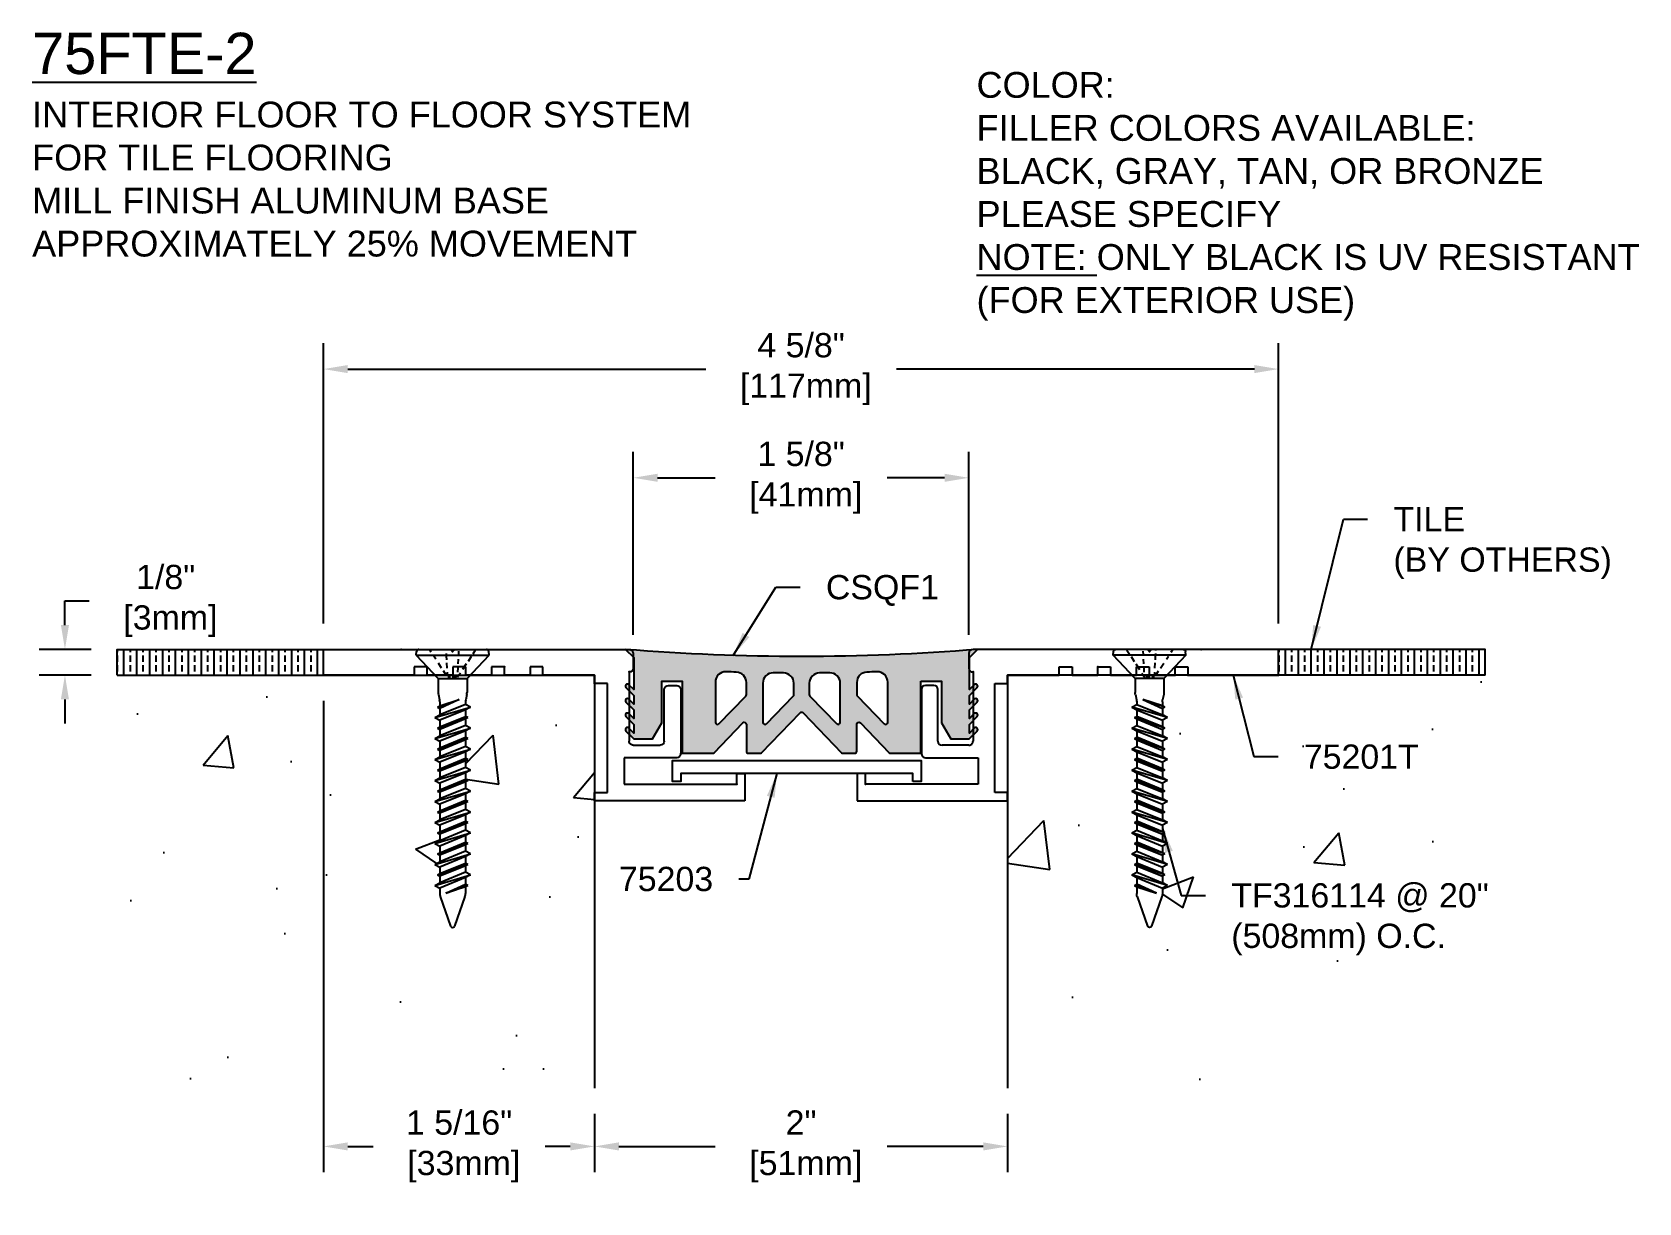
# Model space of a CAD drawing. Header units: inches. Extents: x 5.31 to 13.09, y 2.9 to 8.57.
import ezdxf

# ---------------------------------------------------------------- set-up
doc = ezdxf.new("R2010")
doc.units = ezdxf.units.IN
doc.header["$MEASUREMENT"] = 0
for name, color, linetype in [('Anchors', 4, 'Continuous'), ('Conditions', 1, 'Continuous'), ('Dimensions', 3, 'Continuous'), ('Fillers', 2, 'Continuous'), ('Metals', 7, 'Continuous'), ('Text', 2, 'Continuous')]:
    doc.layers.add(name, color=color, linetype=linetype)
doc.styles.add('ARIAL', font='arial.ttf')
doc.dimstyles.new('ARIAL', dxfattribs={"dimtxt": 0.1175, "dimasz": 0.1175, "dimexe": 0.125, "dimexo": 0.125, "dimgap": 0.125, "dimtad": 0, "dimtih": 1, "dimtoh": 1, "dimdec": 4, "dimzin": 0, "dimdsep": 46, "dimlunit": 4, "dimtxsty": 'ARIAL', "dimcen": 0.09, "dimadec": 0, "dimazin": 0, "dimtfac": 1, "dimtdec": 4, "dimtofl": 0, "dimtmove": 0, "dimatfit": 3, "dimfxl": 0, "dimfrac": 2, "dimtolj": 1, "dimtzin": 0, "dimarcsym": 0})

# ---------------------------------------------------------------- blocks, each defined once
blk = doc.blocks.new('75201T')
for p, q in [((-0.1875, 0.1043), (-0.1875, 0.034)), ((0.6775, 0.1243), (-0.1675, 0.1243)), ((0.6875, 0.1143), (0.6775, 0.1243)), ((0.6975, 0.1243), (0.6875, 0.1143)), ((1.3125, 0.1243), (0.6975, 0.1243)), ((1.3125, 0), (1.3125, 0.1243)), ((-0.1685, 0.015), (-0.1675, 0.015)), ((-0.1675, 0.015), (-0.1675, -0.32)), ((0, -0.04), (0, 0)), ((0, 0), (0.25, 0)), ((0.094, 0), (0.0995, 0)), ((0.25, 0), (0.25, 0.04)), ((0.25, 0.04), (0.312, 0.04)), ((0.312, 0.04), (0.312, 0)), ((0.312, 0), (0.437, 0)), ((0.4055, 0), (0.4026, 0)), ((0.437, 0.04), (0.499, 0.04)), ((0.437, 0), (0.437, 0.04)), ((0.499, 0.04), (0.499, 0)), ((0.499, 0), (0.624, 0)), ((0.624, 0.04), (0.686, 0.04)), ((0.624, 0), (0.624, 0.04)), ((0.686, 0.04), (0.686, 0)), ((0.686, 0), (0.811, 0)), ((0.811, 0.04), (0.873, 0.04)), ((0.811, 0), (0.811, 0.04)), ((0.873, 0.04), (0.873, 0)), ((0.873, 0), (1.3125, 0)), ((-0.4175, -0.07), (-0.4175, -0.38)), ((-0.3575, -0.05), (-0.3975, -0.05)), ((-0.3375, -0.32), (-0.3375, -0.07)), ((-0.0625, -0.04), (0, -0.04)), ((-0.0625, -0.569), (-0.0625, -0.04)), ((-0.1875, -0.34), (-0.3175, -0.34)), ((-0.3975, -0.4), (-0.1425, -0.4)), ((-0.1425, -0.4), (-0.1425, -0.529)), ((-0.6882, -0.476), (-0.7282, -0.476)), ((-0.7282, -0.476), (-0.7282, -0.609)), ((-0.6882, -0.529), (-0.6882, -0.476)), ((-0.1425, -0.529), (-0.6882, -0.529)), ((-0.7282, -0.609), (0, -0.609)), ((0, -0.569), (-0.0625, -0.569)), ((0, -0.609), (0, -0.569))]:
    blk.add_line(p, q)
for centre, radius, start, end in [((-0.1675, 0.1043), 0.02, 90, 180), ((-0.1685, 0.034), 0.019, 180, 270), ((-0.3975, -0.07), 0.02, 90, 180), ((-0.3575, -0.07), 0.02, 0, 90), ((-0.3975, -0.38), 0.02, 180, 270), ((-0.3175, -0.32), 0.02, 180, 270), ((-0.1875, -0.32), 0.02, 270, 0)]:
    blk.add_arc(centre, radius, start, end)
for p in [(0.6875, 0.1143), (0.9375, 0.1243), (-0.1675, 0.015), (0.125, 0), (0.3745, 0), (0.3776, 0), (0.437, 0.04), (0.686, 0), (0.811, 0), (0.811, 0), (0.873, 0), (0.873, 0), (1.3125, 0), (1.3125, 0), (0, -0.04), (-0.4175, -0.38), (-0.6882, -0.529)]:
    blk.add_point(p)
blk = doc.blocks.new('TF316114')
for p, q in [((-0.1634, 0), (0.1634, 0)), ((-0.1042, -0.0127), (-0.1125, 0)), ((-0.1762, -0.0285), (-0.1747, -0.0103)), ((-0.1762, -0.0285), (0.1762, -0.0285)), ((-0.1762, -0.0285), (-0.0698, -0.141)), ((-0.0815, -0.0472), (-0.0915, -0.0321)), ((-0.0533, -0.0902), (-0.0691, -0.0662)), ((-0.0308, -0.0055), (-0.0311, -0.0002)), ((-0.0297, -0.0263), (-0.0301, -0.0195)), ((-0.0284, -0.051), (-0.0294, -0.0323)), ((-0.0263, -0.091), (-0.0277, -0.065)), ((0.0274, -0.0703), (0.0286, -0.0479)), ((0.0297, -0.0255), (0.0306, -0.0085)), ((0.0662, -0.0707), (0.0485, -0.0976)), ((0.0698, -0.141), (0.1762, -0.0285)), ((0.0898, -0.0346), (0.0746, -0.0579)), ((0.1095, -0.0045), (0.0979, -0.0223)), ((0.1762, -0.0285), (0.1747, -0.0103)), ((-0.0698, -0.141), (-0.0698, -0.2081)), ((-0.0698, -0.141), (0.0698, -0.141)), ((-0.0307, -0.1248), (-0.0441, -0.1044)), ((-0.0245, -0.1261), (-0.0253, -0.1097)), ((-0.024, -0.135), (-0.0107, -0.135)), ((-0.0018, -0.135), (0.0183, -0.135)), ((0.0373, -0.1147), (0.024, -0.135)), ((0.024, -0.135), (0.0245, -0.1246)), ((0.0253, -0.1104), (0.0264, -0.0896)), ((0.0698, -0.141), (0.0698, -0.2081)), ((-0.0687, -0.2177), (-0.0633, -0.2437)), ((0.0687, -0.2177), (0.0633, -0.2437)), ((-0.0863, -0.3304), (0.0862, -0.2796)), ((-0.0737, -0.2796), (0.0321, -0.2431)), ((-0.0737, -0.2796), (-0.0623, -0.2734)), ((-0.0737, -0.2796), (-0.0623, -0.2858)), ((0.0321, -0.2431), (-0.0623, -0.2858)), ((-0.0623, -0.2734), (0.0321, -0.2431)), ((-0.0623, -0.2533), (-0.0623, -0.2734)), ((0.0622, -0.2667), (-0.0623, -0.3175)), ((-0.0623, -0.2858), (-0.0623, -0.3175)), ((0.0622, -0.2925), (-0.0623, -0.3433)), ((0.0622, -0.2925), (0.0622, -0.3242)), ((0.0622, -0.2533), (0.0622, -0.2667)), ((0.0862, -0.2796), (0.0622, -0.2667)), ((0.0862, -0.2796), (0.0622, -0.2925)), ((-0.0863, -0.3304), (-0.0623, -0.3175)), ((-0.0863, -0.3304), (-0.0623, -0.3433)), ((-0.0863, -0.4319), (0.0862, -0.3812)), ((-0.0737, -0.3812), (0.0737, -0.3304)), ((-0.0737, -0.3812), (-0.0623, -0.375)), ((-0.0737, -0.3812), (-0.0623, -0.3873)), ((-0.0623, -0.375), (0.0622, -0.3242)), ((0.0622, -0.3365), (-0.0623, -0.3873)), ((-0.0623, -0.3433), (-0.0623, -0.375)), ((0.0622, -0.3682), (-0.0623, -0.419)), ((-0.0623, -0.3873), (-0.0623, -0.419)), ((0.0737, -0.3304), (0.0622, -0.3242)), ((0.0737, -0.3304), (0.0622, -0.3365)), ((0.0622, -0.3365), (0.0622, -0.3682)), ((0.0862, -0.3812), (0.0622, -0.3682)), ((0.0862, -0.3812), (0.0622, -0.3941)), ((-0.0863, -0.4319), (-0.0623, -0.419)), ((-0.0863, -0.4319), (-0.0623, -0.4449)), ((-0.0737, -0.4827), (0.0737, -0.4319)), ((0.0622, -0.3941), (-0.0623, -0.4449)), ((-0.0623, -0.4766), (0.0622, -0.4258)), ((0.0622, -0.4381), (-0.0623, -0.4889)), ((-0.0623, -0.4449), (-0.0623, -0.4766)), ((0.0622, -0.3941), (0.0622, -0.4258)), ((0.0737, -0.4319), (0.0622, -0.4258)), ((0.0737, -0.4319), (0.0622, -0.4381)), ((0.0622, -0.4381), (0.0622, -0.4698)), ((-0.0863, -0.5335), (0.0862, -0.4827)), ((-0.0863, -0.5335), (-0.0623, -0.5206)), ((-0.0863, -0.5335), (-0.0623, -0.5464)), ((-0.0737, -0.4827), (-0.0623, -0.4766)), ((-0.0737, -0.4827), (-0.0623, -0.4889)), ((-0.0737, -0.5843), (0.0737, -0.5335)), ((0.0622, -0.4698), (-0.0623, -0.5206)), ((-0.0623, -0.4889), (-0.0623, -0.5206)), ((0.0622, -0.4956), (-0.0623, -0.5464)), ((-0.0623, -0.5781), (0.0622, -0.5273)), ((0.0622, -0.5397), (-0.0623, -0.5904)), ((0.0862, -0.4827), (0.0622, -0.4698)), ((0.0862, -0.4827), (0.0622, -0.4956)), ((0.0622, -0.4956), (0.0622, -0.5273)), ((0.0737, -0.5335), (0.0622, -0.5273)), ((0.0737, -0.5335), (0.0622, -0.5397)), ((0.0622, -0.5397), (0.0622, -0.5714)), ((-0.0863, -0.6351), (0.0862, -0.5843)), ((-0.0863, -0.6351), (-0.0623, -0.6221)), ((-0.0737, -0.5843), (-0.0623, -0.5781)), ((-0.0737, -0.5843), (-0.0623, -0.5904)), ((-0.0623, -0.5464), (-0.0623, -0.5781)), ((0.0622, -0.5714), (-0.0623, -0.6221)), ((-0.0623, -0.5904), (-0.0623, -0.6221)), ((0.0622, -0.5972), (-0.0623, -0.648)), ((0.0862, -0.5843), (0.0622, -0.5714)), ((0.0862, -0.5843), (0.0622, -0.5972)), ((0.0622, -0.5972), (0.0622, -0.6289)), ((-0.0863, -0.6351), (-0.0623, -0.648)), ((-0.0863, -0.7366), (0.0862, -0.6858)), ((-0.0737, -0.6858), (0.0737, -0.6351)), ((-0.0737, -0.6858), (-0.0623, -0.6797)), ((-0.0737, -0.6858), (-0.0623, -0.692)), ((-0.0623, -0.6797), (0.0622, -0.6289)), ((0.0622, -0.6412), (-0.0623, -0.692)), ((-0.0623, -0.648), (-0.0623, -0.6797)), ((0.0622, -0.6729), (-0.0623, -0.7237)), ((-0.0623, -0.692), (-0.0623, -0.7237)), ((0.0622, -0.6988), (-0.0623, -0.7495)), ((0.0737, -0.6351), (0.0622, -0.6289)), ((0.0737, -0.6351), (0.0622, -0.6412)), ((0.0622, -0.6412), (0.0622, -0.6729)), ((0.0862, -0.6858), (0.0622, -0.6729)), ((0.0862, -0.6858), (0.0622, -0.6988)), ((0.0622, -0.6988), (0.0622, -0.7305)), ((-0.0863, -0.7366), (-0.0623, -0.7237)), ((-0.0863, -0.7366), (-0.0623, -0.7495)), ((-0.0737, -0.7874), (0.0737, -0.7366)), ((-0.0623, -0.7812), (0.0622, -0.7305)), ((0.0622, -0.7428), (-0.0623, -0.7936)), ((-0.0623, -0.7495), (-0.0623, -0.7812)), ((0.0622, -0.7745), (-0.0623, -0.8253)), ((0.0737, -0.7366), (0.0622, -0.7305)), ((0.0737, -0.7366), (0.0622, -0.7428)), ((0.0622, -0.7428), (0.0622, -0.7745)), ((0.0862, -0.7874), (0.0622, -0.7745)), ((-0.0863, -0.8382), (0.0862, -0.7874)), ((-0.0863, -0.8382), (-0.0623, -0.8253)), ((-0.0863, -0.8382), (-0.0623, -0.8511)), ((-0.0737, -0.7874), (-0.0623, -0.7812)), ((-0.0737, -0.7874), (-0.0623, -0.7936)), ((-0.0737, -0.889), (0.0737, -0.8382)), ((-0.0623, -0.7936), (-0.0623, -0.8253)), ((0.0622, -0.8003), (-0.0623, -0.8511)), ((-0.0623, -0.8828), (0.0622, -0.832)), ((0.0622, -0.8444), (-0.0623, -0.8951)), ((-0.0623, -0.8511), (-0.0623, -0.8828)), ((0.0862, -0.7874), (0.0622, -0.8003)), ((0.0622, -0.8003), (0.0622, -0.832)), ((0.0737, -0.8382), (0.0622, -0.832)), ((0.0737, -0.8382), (0.0622, -0.8444)), ((0.0622, -0.8444), (0.0622, -0.876)), ((-0.0863, -0.9397), (0.0862, -0.889)), ((-0.0863, -0.9397), (-0.0623, -0.9268)), ((-0.0737, -0.889), (-0.0623, -0.8828)), ((-0.0737, -0.889), (-0.0623, -0.8951)), ((0.0622, -0.876), (-0.0623, -0.9268)), ((-0.0623, -0.8951), (-0.0623, -0.9268)), ((0.0622, -0.9019), (-0.0623, -0.9527)), ((-0.0623, -0.9844), (0.0622, -0.9336)), ((0.0862, -0.889), (0.0622, -0.876)), ((0.0862, -0.889), (0.0622, -0.9019)), ((0.0622, -0.9019), (0.0622, -0.9336)), ((0.0737, -0.9397), (0.0622, -0.9336)), ((-0.0863, -0.9397), (-0.0623, -0.9527)), ((-0.0863, -1.0413), (0.0862, -0.9905)), ((-0.0737, -0.9905), (0.0737, -0.9397)), ((-0.0737, -0.9905), (-0.0623, -0.9844)), ((-0.0737, -0.9905), (-0.0623, -0.9967)), ((0.0622, -0.9459), (-0.0623, -0.9967)), ((-0.0623, -0.9527), (-0.0623, -0.9844)), ((0.0622, -0.9776), (-0.0623, -1.0284)), ((-0.0623, -0.9967), (-0.0623, -1.0284)), ((0.0622, -1.0035), (-0.0623, -1.0542)), ((0.0737, -0.9397), (0.0622, -0.9459)), ((0.0622, -0.9459), (0.0622, -0.9776)), ((0.0862, -0.9905), (0.0622, -0.9776)), ((0.0862, -0.9905), (0.0622, -1.0035)), ((0.0622, -1.0035), (0.0622, -1.0351)), ((-0.0863, -1.0413), (-0.0623, -1.0284)), ((-0.0863, -1.0413), (-0.0623, -1.0542)), ((-0.0737, -1.0921), (0.0737, -1.0413)), ((-0.0737, -1.0921), (-0.0623, -1.0859)), ((-0.0623, -1.0859), (0.0622, -1.0351)), ((0.0622, -1.0475), (-0.0623, -1.0983)), ((-0.0623, -1.0542), (-0.0623, -1.0859)), ((0.0622, -1.0792), (-0.0623, -1.13)), ((0.0737, -1.0413), (0.0622, -1.0351)), ((0.0737, -1.0413), (0.0622, -1.0475)), ((0.0622, -1.0475), (0.0622, -1.0792)), ((0.0862, -1.0921), (0.0622, -1.0792)), ((-0.0863, -1.1429), (0.0862, -1.0921)), ((-0.0863, -1.1429), (-0.0623, -1.13)), ((-0.0863, -1.1429), (-0.0623, -1.1558)), ((-0.0737, -1.0921), (-0.0623, -1.0983)), ((-0.0623, -1.0983), (-0.0623, -1.13)), ((0.0622, -1.105), (-0.0623, -1.1558)), ((-0.0623, -1.1558), (-0.0623, -1.1817)), ((-0.0335, -1.1798), (0.0622, -1.1367)), ((-0.0335, -1.1798), (0.0737, -1.1429)), ((0.0622, -1.149), (-0.0335, -1.1798)), ((0.0862, -1.0921), (0.0622, -1.105)), ((0.0622, -1.105), (0.0622, -1.1367)), ((0.0737, -1.1429), (0.0622, -1.1367)), ((0.0737, -1.1429), (0.0622, -1.149)), ((0.0622, -1.149), (0.0622, -1.1817)), ((-0.0596, -1.197), (-0.0096, -1.3398)), ((0.0596, -1.197), (0.0096, -1.3398))]:
    blk.add_line(p, q)
for centre, radius, start, end in [((-0.1634, -0.0113), 0.0112, 90, 175), ((0.1634, -0.0113), 0.0112, 5, 90), ((-0.0233, -0.2081), 0.0465, 180, 191.9357), ((0.0233, -0.2081), 0.0465, 348.0643, 0), ((-0.1088, -0.2533), 0.0465, 0, 11.9357), ((0.1087, -0.2533), 0.0465, 168.0643, 180), ((-0.0158, -1.1817), 0.0465, 180, 199.30575), ((0.0158, -1.1817), 0.0465, 340.69425, 0), ((0, -1.3354), 0.0106, 204.10008, 335.89992)]:
    blk.add_arc(centre, radius, start, end)
blk = doc.blocks.new('*D2')
at = {"layer": 'Defpoints', "color": 0}
for p in [(8.0292, 3.4519), (10.0292, 3.4519), (8.0292, 3.1695)]:
    blk.add_point(p, dxfattribs=at)
at = {"layer": 'Dimensions', "color": 0, "lineweight": -2}
for p, q in [((8.0292, 3.3269), (8.0292, 3.0445)), ((10.0292, 3.3269), (10.0292, 3.0445)), ((8.1467, 3.1695), (8.6131, 3.1695)), ((9.9117, 3.1695), (9.4453, 3.1695))]:
    blk.add_line(p, q, dxfattribs=at)
at = {"layer": 'Dimensions', "color": 0}
for points in [[(8.1467, 3.1891), (8.1467, 3.15), (8.0292, 3.1695)], [(9.9117, 3.1891), (9.9117, 3.15), (10.0292, 3.1695)]]:
    blk.add_solid(points, dxfattribs=at)
at = {"layer": 'Dimensions', "color": 0, "insert": (9.0292, 3.1695), "char_height": 0.1175, "attachment_point": 5, "style": 'ARIAL'}
blk.add_mtext('\\A1;2"\\P [51mm]', dxfattribs=at)
blk = doc.blocks.new('*D3')
at = {"layer": 'Defpoints', "color": 0}
for p in [(6.7167, 5.4519), (8.0292, 3.4519), (6.7167, 3.1695)]:
    blk.add_point(p, dxfattribs=at)
at = {"layer": 'Dimensions', "color": 0, "lineweight": -2}
for p, q in [((6.7167, 5.3269), (6.7167, 3.0445)), ((8.0292, 3.3269), (8.0292, 3.0445)), ((6.8342, 3.1695), (6.9569, 3.1695)), ((7.9117, 3.1695), (7.7891, 3.1695))]:
    blk.add_line(p, q, dxfattribs=at)
at = {"layer": 'Dimensions', "color": 0}
for points in [[(6.8342, 3.1891), (6.8342, 3.15), (6.7167, 3.1695)], [(7.9117, 3.1891), (7.9117, 3.15), (8.0292, 3.1695)]]:
    blk.add_solid(points, dxfattribs=at)
at = {"layer": 'Dimensions', "color": 0, "insert": (7.373, 3.1695), "char_height": 0.1175, "attachment_point": 5, "style": 'ARIAL'}
blk.add_mtext('\\A1;1 5/16"\\P [33mm]', dxfattribs=at)
blk = doc.blocks.new('*D4')
at = {"layer": 'Defpoints', "color": 0}
for p in [(5.4642, 5.5762), (5.7167, 5.5762), (5.7167, 5.4519)]:
    blk.add_point(p, dxfattribs=at)
at = {"layer": 'Dimensions', "color": 0, "lineweight": -2}
for p, q in [((5.4642, 5.6937), (5.4642, 5.8112)), ((5.4642, 5.8112), (5.5817, 5.8112)), ((5.5917, 5.5762), (5.3392, 5.5762)), ((5.5917, 5.4519), (5.3392, 5.4519)), ((5.4642, 5.3344), (5.4642, 5.2169))]:
    blk.add_line(p, q, dxfattribs=at)
at = {"layer": 'Dimensions', "color": 0}
for points in [[(5.4446, 5.6937), (5.4837, 5.6937), (5.4642, 5.5762)], [(5.4446, 5.3344), (5.4837, 5.3344), (5.4642, 5.4519)]]:
    blk.add_solid(points, dxfattribs=at)
at = {"layer": 'Dimensions', "color": 0, "insert": (5.9521, 5.8112), "char_height": 0.1175, "attachment_point": 5, "style": 'ARIAL'}
blk.add_mtext('\\A1;1/8"\\P [3mm]', dxfattribs=at)
blk = doc.blocks.new('*D5')
at = {"layer": 'Defpoints', "color": 0}
for p in [(11.3417, 6.9336), (6.7167, 5.5762), (11.3417, 5.5762)]:
    blk.add_point(p, dxfattribs=at)
at = {"layer": 'Dimensions', "color": 0, "lineweight": -2}
for p, q in [((6.7167, 5.7012), (6.7167, 7.0586)), ((11.3417, 5.7012), (11.3417, 7.0586)), ((6.8342, 6.9336), (8.5675, 6.9336)), ((11.2242, 6.9336), (9.491, 6.9336))]:
    blk.add_line(p, q, dxfattribs=at)
at = {"layer": 'Dimensions', "color": 0}
for points in [[(6.8342, 6.9531), (6.8342, 6.914), (6.7167, 6.9336)], [(11.2242, 6.9531), (11.2242, 6.914), (11.3417, 6.9336)]]:
    blk.add_solid(points, dxfattribs=at)
at = {"layer": 'Dimensions', "color": 0, "insert": (9.0292, 6.9336), "char_height": 0.1175, "attachment_point": 5, "style": 'ARIAL'}
blk.add_mtext('\\A1;4 5/8"\\P [117mm]', dxfattribs=at)
blk = doc.blocks.new('*D6')
at = {"layer": 'Defpoints', "color": 0}
for p in [(8.2167, 6.4072), (8.2167, 5.521), (9.8417, 5.521)]:
    blk.add_point(p, dxfattribs=at)
at = {"layer": 'Dimensions', "color": 0, "lineweight": -2}
for p, q in [((8.2167, 5.646), (8.2167, 6.5322)), ((9.8417, 5.646), (9.8417, 6.5322)), ((8.3342, 6.4072), (8.6131, 6.4072)), ((9.7242, 6.4072), (9.4453, 6.4072))]:
    blk.add_line(p, q, dxfattribs=at)
at = {"layer": 'Dimensions', "color": 0}
for points in [[(8.3342, 6.4267), (8.3342, 6.3876), (8.2167, 6.4072)], [(9.7242, 6.4267), (9.7242, 6.3876), (9.8417, 6.4072)]]:
    blk.add_solid(points, dxfattribs=at)
at = {"layer": 'Dimensions', "color": 0, "insert": (9.0292, 6.4072), "char_height": 0.1175, "attachment_point": 5, "style": 'ARIAL'}
blk.add_mtext('\\A1;1 5/8"\\P [41mm]', dxfattribs=at)
blk = doc.blocks.new('75203')
blk.add_lwpolyline([(0.5618, -0.102), (0.5618, -0.062), (-0.5618, -0.062), (-0.5618, -0.102), (-0.6018, -0.102), (-0.6018, 0), (0.6018, 0), (0.6018, -0.102)], close=True)
blk = doc.blocks.new('CSQF1')
h = blk.add_hatch(color=256)
h.paths.add_polyline_path([(0.8125, -0.0053), (0.8525, 0.0347, -0.040662), (-0.8525, 0.0347), (-0.8125, -0.0053), (-0.8125, -0.0485), (-0.8125, -0.1602), (-0.8363, -0.1364, 0.414214), (-0.8504, -0.1364, 0.414214), (-0.8504, -0.1506), (-0.8125, -0.1885), (-0.8125, -0.2302), (-0.8363, -0.2064, 0.414214), (-0.8504, -0.2064, 0.414214), (-0.8504, -0.2206), (-0.8125, -0.2585), (-0.8125, -0.3002), (-0.8363, -0.2764, 0.414214), (-0.8504, -0.2764, 0.414214), (-0.8504, -0.2906), (-0.8125, -0.3285), (-0.8125, -0.3702), (-0.8363, -0.3464, 0.414214), (-0.8504, -0.3464, 0.414214), (-0.8504, -0.3606), (-0.8154, -0.3956, 0.198912), (-0.8084, -0.3985), (-0.7225, -0.3985), (-0.6775, -0.3206), (-0.6775, -0.1185), (-0.5775, -0.1185), (-0.5775, -0.4685), (-0.4312, -0.4685, 0.203452), (-0.424, -0.4655), (-0.2847, -0.3212, -0.674509), (-0.2675, -0.3281), (-0.2675, -0.4585, 0.414214), (-0.2575, -0.4685), (-0.2012, -0.4685, 0.203452), (-0.194, -0.4655), (-0.0072, -0.272, -0.424475), (0.0072, -0.272), (0.194, -0.4655, 0.203452), (0.2012, -0.4685), (0.2575, -0.4685, 0.414214), (0.2675, -0.4585), (0.2675, -0.3281, -0.674509), (0.2847, -0.3212), (0.424, -0.4655, 0.203452), (0.4312, -0.4685), (0.4975, -0.4685), (0.5775, -0.4685), (0.5775, -0.1185), (0.6775, -0.1185), (0.6775, -0.3206), (0.7225, -0.3985), (0.8084, -0.3985, 0.198912), (0.8154, -0.3956), (0.8504, -0.3606, 0.414214), (0.8504, -0.3464, 0.414214), (0.8363, -0.3464), (0.8125, -0.3702), (0.8125, -0.3285), (0.8504, -0.2906, 0.414214), (0.8504, -0.2764, 0.414214), (0.8363, -0.2764), (0.8125, -0.3002), (0.8125, -0.2585), (0.8504, -0.2206, 0.414214), (0.8504, -0.2064, 0.414214), (0.8363, -0.2064), (0.8125, -0.2302), (0.8125, -0.1885), (0.8504, -0.1506, 0.414214), (0.8504, -0.1364, 0.414214), (0.8363, -0.1364), (0.8125, -0.1602), (0.8125, -0.0485)])
h.paths.add_polyline_path([(-0.2675, -0.1253), (-0.2675, -0.1841, -0.19438), (-0.2703, -0.1911), (-0.4003, -0.3257, -0.674509), (-0.4175, -0.3188), (-0.4175, -0.1236, -0.424378), (-0.3658, -0.0737, 0.001177), (-0.316, -0.0753, -0.405491)], flags=16)
h.paths.add_polyline_path([(-0.1369, -0.0791, 0.001176), (-0.0871, -0.0796, -0.411805), (-0.0375, -0.1296), (-0.0375, -0.1841, -0.19438), (-0.0403, -0.1911), (-0.1703, -0.3257, -0.674509), (-0.1875, -0.3188), (-0.1875, -0.1291, -0.418007)], flags=16)
h.paths.add_polyline_path([(0.0871, -0.0796, 0.001176), (0.1369, -0.0791, -0.418007), (0.1875, -0.1291), (0.1875, -0.3188, -0.674509), (0.1703, -0.3257), (0.0403, -0.1911, -0.19438), (0.0375, -0.1841), (0.0375, -0.1296, -0.411805)], flags=16)
h.paths.add_polyline_path([(0.316, -0.0753, 0.001177), (0.3658, -0.0737, -0.424378), (0.4175, -0.1236), (0.4175, -0.3188, -0.674509), (0.4003, -0.3257), (0.2703, -0.1911, -0.19438), (0.2675, -0.1841), (0.2675, -0.1253, -0.405491)], flags=16)
for points in [[(0.5775, -0.1185), (0.6775, -0.1185), (0.6775, -0.3206), (0.7225, -0.3985), (0.8084, -0.3985, 0.198912), (0.8154, -0.3956), (0.8504, -0.3606, 0.414214), (0.8504, -0.3464, 0.414214), (0.8363, -0.3464), (0.8125, -0.3702), (0.8125, -0.3285), (0.8504, -0.2906, 0.414214), (0.8504, -0.2764, 0.414214), (0.8363, -0.2764), (0.8125, -0.3002), (0.8125, -0.2585), (0.8504, -0.2206, 0.414214), (0.8504, -0.2064, 0.414214), (0.8363, -0.2064), (0.8125, -0.2302), (0.8125, -0.1885), (0.8504, -0.1506, 0.414214), (0.8504, -0.1364, 0.414214), (0.8363, -0.1364), (0.8125, -0.1602), (0.8125, -0.0485), (0.8125, -0.0053), (0.8525, 0.0347, -0.040662), (-0.8525, 0.0347), (-0.8125, -0.0053), (-0.8125, -0.0485), (-0.8125, -0.1602), (-0.8363, -0.1364, 0.414214), (-0.8504, -0.1364, 0.414214), (-0.8504, -0.1506), (-0.8125, -0.1885), (-0.8125, -0.2302), (-0.8363, -0.2064, 0.414214), (-0.8504, -0.2064, 0.414214), (-0.8504, -0.2206), (-0.8125, -0.2585), (-0.8125, -0.3002), (-0.8363, -0.2764, 0.414214), (-0.8504, -0.2764, 0.414214), (-0.8504, -0.2906), (-0.8125, -0.3285), (-0.8125, -0.3702), (-0.8363, -0.3464, 0.414214), (-0.8504, -0.3464, 0.414214), (-0.8504, -0.3606), (-0.8154, -0.3956, 0.198912), (-0.8084, -0.3985), (-0.7225, -0.3985), (-0.6775, -0.3206), (-0.6775, -0.1185), (-0.5775, -0.1185), (-0.5775, -0.4685), (-0.4312, -0.4685, 0.203452), (-0.424, -0.4655), (-0.2847, -0.3212, -0.674509), (-0.2675, -0.3281), (-0.2675, -0.4585, 0.414214), (-0.2575, -0.4685), (-0.2012, -0.4685, 0.203452), (-0.194, -0.4655), (-0.0072, -0.272, -0.424475), (0.0072, -0.272), (0.194, -0.4655, 0.203452), (0.2012, -0.4685), (0.2575, -0.4685, 0.414214), (0.2675, -0.4585), (0.2675, -0.3281, -0.674509), (0.2847, -0.3212), (0.424, -0.4655, 0.203452), (0.4312, -0.4685), (0.4975, -0.4685), (0.5775, -0.4685)], [(-0.2675, -0.1253, 0.405491), (-0.316, -0.0753, -0.001177), (-0.3658, -0.0737, 0.424378), (-0.4175, -0.1236), (-0.4175, -0.3188, 0.674509), (-0.4003, -0.3257), (-0.2703, -0.1911, 0.19438), (-0.2675, -0.1841)], [(0.4175, -0.1236, 0.424378), (0.3658, -0.0737, -0.001177), (0.316, -0.0753, 0.405491), (0.2675, -0.1253), (0.2675, -0.1841, 0.19438), (0.2703, -0.1911), (0.4003, -0.3257, 0.674509), (0.4175, -0.3188)], [(-0.0375, -0.1296, 0.411805), (-0.0871, -0.0796, -0.001176), (-0.1369, -0.0791, 0.418007), (-0.1875, -0.1291), (-0.1875, -0.3188, 0.674509), (-0.1703, -0.3257), (-0.0403, -0.1911, 0.19438), (-0.0375, -0.1841)], [(0.1875, -0.1291, 0.418007), (0.1369, -0.0791, -0.001176), (0.0871, -0.0796, 0.411805), (0.0375, -0.1296), (0.0375, -0.1841, 0.19438), (0.0403, -0.1911), (0.1703, -0.3257, 0.674509), (0.1875, -0.3188)]]:
    blk.add_lwpolyline(points, format="xyb", close=True)

msp = doc.modelspace()

# ---------------------------------------------------------------- hatches: boundary and pattern name
at = {"layer": 'Conditions'}
h = msp.add_hatch(dxfattribs=at)
h.set_pattern_fill('ANSI33', color=256, scale=0.25, angle=45, style=0)
h.paths.add_polyline_path([(5.71674, 5.57622), (5.71674, 5.45188), (6.71674, 5.45188), (6.71674, 5.57622)])
h = msp.add_hatch(dxfattribs=at)
h.set_pattern_fill('ANSI33', color=256, scale=0.25, angle=45, style=0)
h.paths.add_polyline_path([(11.34174, 5.57622), (11.34174, 5.45188), (12.34174, 5.45188), (12.34174, 5.57622)])
h = msp.add_hatch(dxfattribs=at)
h.set_pattern_fill('AR-CONC', color=256, scale=0.25, style=0)
h.paths.add_polyline_path([(12.34174, 5.45188), (10.80227, 5.45188), (10.78649, 5.43522), (10.78649, 5.36812, -0.0521265), (10.78549, 5.3585), (10.78, 5.33254, 0.0521265), (10.77899, 5.32292), (10.77899, 5.30279), (10.79044, 5.29662), (10.77899, 5.29046), (10.77899, 5.25877), (10.80299, 5.24584), (10.77899, 5.23292), (10.77899, 5.20122), (10.79044, 5.19506), (10.77899, 5.1889), (10.77899, 5.1572), (10.80299, 5.14428), (10.77899, 5.13135), (10.77899, 5.09966), (10.79044, 5.0935), (10.77899, 5.08733), (10.77899, 5.05564), (10.80299, 5.04272), (10.77899, 5.02979), (10.77899, 4.9981), (10.79044, 4.99194), (10.77899, 4.98577), (10.77899, 4.95408), (10.80299, 4.94115), (10.77899, 4.92823), (10.77899, 4.89654), (10.79044, 4.89037), (10.77899, 4.88421), (10.77899, 4.85252), (10.80299, 4.83959), (10.77899, 4.82667), (10.77899, 4.79497), (10.79044, 4.78881), (10.77899, 4.78265), (10.77899, 4.75095), (10.80299, 4.73803), (10.77899, 4.7251), (10.77899, 4.69341), (10.79044, 4.68725), (10.77899, 4.68108), (10.77899, 4.64939), (10.80299, 4.63647), (10.77899, 4.62354), (10.77899, 4.59185), (10.79044, 4.58569), (10.77899, 4.57952), (10.77899, 4.54783), (10.80299, 4.5349), (10.77899, 4.52198), (10.77899, 4.49029), (10.79044, 4.48412), (10.77899, 4.47796), (10.77899, 4.44627), (10.80299, 4.43334), (10.77899, 4.42042), (10.77899, 4.39456, -0.084437), (10.77638, 4.37918), (10.72697, 4.23813, -0.7741233), (10.70652, 4.23813), (10.65711, 4.37918, -0.084437), (10.65449, 4.39456), (10.65449, 4.42718), (10.64305, 4.43334), (10.65449, 4.43951), (10.65449, 4.4712), (10.63049, 4.48412), (10.65449, 4.49705), (10.65449, 4.52874), (10.64305, 4.5349), (10.65449, 4.54107), (10.65449, 4.57276), (10.63049, 4.58569), (10.65449, 4.59861), (10.65449, 4.6303), (10.64305, 4.63647), (10.65449, 4.64263), (10.65449, 4.67432), (10.63049, 4.68725), (10.65449, 4.70017), (10.65449, 4.73187), (10.64305, 4.73803), (10.65449, 4.74419), (10.65449, 4.77589), (10.63049, 4.78881), (10.65449, 4.80174), (10.65449, 4.83343), (10.64305, 4.83959), (10.65449, 4.84576), (10.65449, 4.87745), (10.63049, 4.89037), (10.65449, 4.9033), (10.65449, 4.93499), (10.64305, 4.94115), (10.65449, 4.94732), (10.65449, 4.97901), (10.63049, 4.99194), (10.65449, 5.00486), (10.65449, 5.03655), (10.64305, 5.04272), (10.65449, 5.04888), (10.65449, 5.08057), (10.63049, 5.0935), (10.65449, 5.10642), (10.65449, 5.13812), (10.64305, 5.14428), (10.65449, 5.15044), (10.65449, 5.18214), (10.63049, 5.19506), (10.65449, 5.20799), (10.65449, 5.23968), (10.64305, 5.24584), (10.65449, 5.25201), (10.65449, 5.2837), (10.63049, 5.29662), (10.65449, 5.30955), (10.65449, 5.32292, 0.0521265), (10.65349, 5.33254), (10.648, 5.3585, -0.0521265), (10.64699, 5.36812), (10.64699, 5.43522), (10.63122, 5.45188), (10.52824, 5.45188), (10.02924, 5.45188), (10.02924, 5.41188), (10.02924, 3.45188), (12.34174, 3.45188)])
h.paths.add_polyline_path([(8.02924, 5.45188), (7.42727, 5.45188), (7.41149, 5.43522), (7.41149, 5.36812, -0.0521265), (7.41049, 5.3585), (7.405, 5.33254, 0.0521265), (7.40399, 5.32292), (7.40399, 5.30955), (7.42799, 5.29662), (7.40399, 5.2837), (7.40399, 5.25201), (7.41544, 5.24584), (7.40399, 5.23968), (7.40399, 5.20799), (7.42799, 5.19506), (7.40399, 5.18214), (7.40399, 5.15044), (7.41544, 5.14428), (7.40399, 5.13812), (7.40399, 5.10642), (7.42799, 5.0935), (7.40399, 5.08057), (7.40399, 5.04888), (7.41544, 5.04272), (7.40399, 5.03655), (7.40399, 5.00486), (7.42799, 4.99194), (7.40399, 4.97901), (7.40399, 4.94732), (7.41544, 4.94115), (7.40399, 4.93499), (7.40399, 4.9033), (7.42799, 4.89037), (7.40399, 4.87745), (7.40399, 4.84576), (7.41544, 4.83959), (7.40399, 4.83343), (7.40399, 4.80174), (7.42799, 4.78881), (7.40399, 4.77589), (7.40399, 4.74419), (7.41544, 4.73803), (7.40399, 4.73187), (7.40399, 4.70017), (7.42799, 4.68725), (7.40399, 4.67432), (7.40399, 4.64263), (7.41544, 4.63647), (7.40399, 4.6303), (7.40399, 4.59861), (7.42799, 4.58569), (7.40399, 4.57276), (7.40399, 4.54107), (7.41544, 4.5349), (7.40399, 4.52874), (7.40399, 4.49705), (7.42799, 4.48412), (7.40399, 4.4712), (7.40399, 4.43951), (7.41544, 4.43334), (7.40399, 4.42718), (7.40399, 4.39456, -0.084437), (7.40138, 4.37918), (7.35197, 4.23813, -0.7741233), (7.33152, 4.23813), (7.28211, 4.37918, -0.084437), (7.27949, 4.39456), (7.27949, 4.42042), (7.25549, 4.43334), (7.27949, 4.44627), (7.27949, 4.47796), (7.26805, 4.48412), (7.27949, 4.49029), (7.27949, 4.52198), (7.25549, 4.5349), (7.27949, 4.54783), (7.27949, 4.57952), (7.26805, 4.58569), (7.27949, 4.59185), (7.27949, 4.62354), (7.25549, 4.63647), (7.27949, 4.64939), (7.27949, 4.68108), (7.26805, 4.68725), (7.27949, 4.69341), (7.27949, 4.7251), (7.25549, 4.73803), (7.27949, 4.75095), (7.27949, 4.78265), (7.26805, 4.78881), (7.27949, 4.79497), (7.27949, 4.82667), (7.25549, 4.83959), (7.27949, 4.85252), (7.27949, 4.88421), (7.26805, 4.89037), (7.27949, 4.89654), (7.27949, 4.92823), (7.25549, 4.94115), (7.27949, 4.95408), (7.27949, 4.98577), (7.26805, 4.99194), (7.27949, 4.9981), (7.27949, 5.02979), (7.25549, 5.04272), (7.27949, 5.05564), (7.27949, 5.08733), (7.26805, 5.0935), (7.27949, 5.09966), (7.27949, 5.13135), (7.25549, 5.14428), (7.27949, 5.1572), (7.27949, 5.1889), (7.26805, 5.19506), (7.27949, 5.20122), (7.27949, 5.23292), (7.25549, 5.24584), (7.27949, 5.25877), (7.27949, 5.29046), (7.26805, 5.29662), (7.27949, 5.30279), (7.27949, 5.32292, 0.0521265), (7.27849, 5.33254), (7.273, 5.3585, -0.0521265), (7.27199, 5.36812), (7.27199, 5.43522), (7.25622, 5.45188), (5.71674, 5.45188), (5.71674, 3.45188), (8.02924, 3.45188)])
h.paths.add_polyline_path([(11.36237, 5.14508), (11.87549, 5.14508), (11.87549, 4.96634), (11.36237, 4.96634)], flags=24)
h.paths.add_polyline_path([(11.05555, 4.07188), (12.58394, 4.07188), (12.58394, 3.66261), (11.05555, 3.66261)], flags=9)

# ---------------------------------------------------------------- linework, layer by layer
for points in [[(5.71674, 5.45188), (5.71674, 5.57622), (6.71674, 5.57622)], [(12.34174, 5.45188), (12.34174, 5.57622), (11.34174, 5.57622)], [(5.71674, 5.45188), (8.02924, 5.45188), (8.02924, 3.45188)], [(12.34174, 5.45188), (10.02924, 5.45188), (10.02924, 3.45188)]]:
    msp.add_lwpolyline(points, dxfattribs=at)

# ---------------------------------------------------------------- block references
at = {"layer": 'Anchors'}
msp.add_blockref('TF316114', (7.34174, 5.57622), dxfattribs=at)
at = {"layer": 'Anchors', "xscale": -1}
msp.add_blockref('TF316114', (10.71674, 5.57622), dxfattribs=at)
at = {"layer": 'Fillers'}
msp.add_blockref('CSQF1', (9.03155, 5.54155), dxfattribs=at)
at = {"layer": 'Metals', "xscale": -1, "rotation": 2.062350290543691e-11}
msp.add_blockref('75201T', (8.02924, 5.45188), dxfattribs=at)
at = {"layer": 'Metals', "rotation": 359.9999999999793}
msp.add_blockref('75201T', (10.02924, 5.45188), dxfattribs=at)
at = {"layer": 'Metals'}
msp.add_blockref('75203', (9.00815, 5.03788), dxfattribs=at)

# ---------------------------------------------------------------- texts
at = {"layer": 'Text', "attachment_point": 1, "style": 'ARIAL'}
for s, insert, char_height, width in [('{\\L75FTE-2\\P\\H0.625x;\\lINTERIOR FLOOR TO FLOOR SYSTEM\\PFOR TILE FLOORING\\PMILL FINISH ALUMINUM BASE\\PAPPROXIMATELY 25% MOVEMENT}', (5.30536, 8.56215), 0.2, 3.8125), ('COLOR:{\\L                     \\~\\P}FILLER COLORS AVAILABLE:\\PBLACK, GRAY, TAN, OR BRONZE\\PPLEASE SPECIFY\\P{\\LNOTE:} ONLY BLACK IS UV RESISTANT (FOR EXTERIOR USE)', (9.87887, 8.37226), 0.125, 3.2261649)]:
    msp.add_mtext(s, dxfattribs=dict(at, insert=insert, char_height=char_height, width=width))
at = {"layer": 'Text', "char_height": 0.1175, "style": 'ARIAL'}
for s, insert, attachment_point in [('\\A1;TILE\\P(BY OTHERS)', (11.89775, 6.26556), 1), ('CSQF1', (9.14937, 5.93636), 1), ('75201T', (11.46382, 5.1157), 1), ('\\A1;75203', (8.60336, 4.40422), 9), ('\\A1;TF316114 @ 20"\\P(508mm) O.C.', (11.11254, 4.44394), 1)]:
    msp.add_mtext(s, dxfattribs=dict(at, insert=insert, attachment_point=attachment_point))

# ---------------------------------------------------------------- dimensions: what is measured, and where the dimension line sits
at = {"layer": 'Dimensions'}
for base, p1, p2, picture, middle in [((11.34174, 6.93356), (6.71674, 5.57622), (11.34174, 5.57622), '*D5', (9.02924, 6.93356)), ((8.21674, 6.40715), (9.84174, 5.52105), (8.21674, 5.52105), '*D6', (9.02924, 6.40715)), ((6.71674, 3.16954), (8.02924, 3.45188), (6.71674, 5.45188), '*D3', (7.37299, 3.16954)), ((8.02924, 3.16954), (10.02924, 3.45188), (8.02924, 3.45188), '*D2', (9.02924, 3.16954))]:
    dim = msp.add_linear_dim(base=base, p1=p1, p2=p2, dimstyle='ARIAL', override={"dimpost": '\\X'}, dxfattribs=at)
    dim.commit()
    dim.dimension.update_dxf_attribs({"geometry": picture, "text_midpoint": middle, "dimtype": 160})
dim = msp.add_linear_dim(base=(5.46415, 5.57622), p1=(5.71674, 5.45188), p2=(5.71674, 5.57622), angle=90, dimstyle='ARIAL', override={"dimpost": '\\X'}, dxfattribs=at)
dim.commit()
dim.dimension.update_dxf_attribs({"geometry": '*D4', "text_midpoint": (5.95211, 5.81122), "dimtype": 160})

# ---------------------------------------------------------------- leaders
at = {"layer": 'Text', "annotation_type": 0, "has_hookline": 1}
for points, hookline_direction, text_width in [([(11.5, 5.57622), (11.65525, 6.20681), (11.77275, 6.20681)], 0, 1.04203), ([(8.70013, 5.54643), (8.90687, 5.87761), (9.02437, 5.87761)], 0, 0.50895), ([(11.12199, 5.45188), (11.22132, 5.05695), (11.33882, 5.05695)], 0, 0.54566), ([(8.91247, 4.97588), (8.77646, 4.46297), (8.72836, 4.46297)], 1, 0.44123), ([(10.77899, 4.70926), (10.87004, 4.38519), (10.98754, 4.38519)], 0, 1.23543)]:
    msp.add_leader(points, dimstyle='ARIAL', dxfattribs=dict(at, hookline_direction=hookline_direction, text_width=text_width))

doc.saveas('drawing.dxf')
